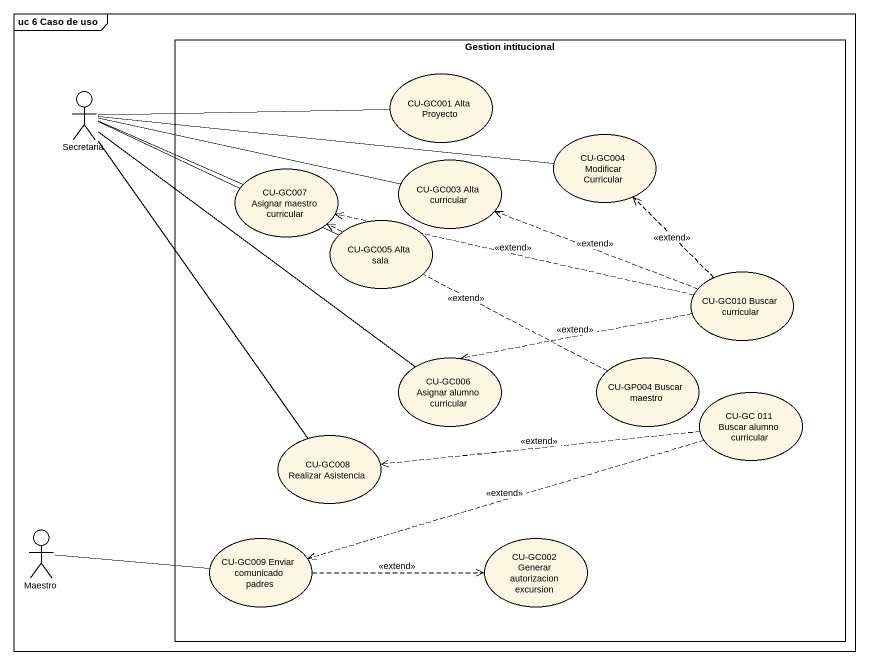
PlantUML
@startuml
mainframe uc 6 Caso de uso
rectangle "Gestion intitucional" as Gestion_intitucional {
  usecase "CU-GC001 Alta Proyecto" as CU_GC001_Alta_Proyecto
  usecase "CU-GC004 Modificar Curricular" as CU_GC004_Modificar
  usecase "CU-GC007 Asignar maestro curricular" as CU_GC007_Asignar_maestro
  usecase "CU-GC003 Alta curricular" as CU_GC003_Alta_curricular
  usecase "CU-GC005 Alta sala" as CU_GC005_Alta_sala
  usecase "CU-GC010 Buscar curricular" as CU_GC010_Buscar_curricular
  usecase "CU-GC006 Asignar alumno curricular" as CU_GC006_Asignar_alumno
  usecase "CU-GP004 Buscar maestro" as CU_GP004_Buscar_maestro
  usecase "CU-GC 011 Buscar alumno curricular" as CU_GC_011_Buscar_alumno
  usecase "CU-GC008 Realizar Asistencia" as CU_GC008_Realizar_Asistencia
  usecase "CU-GC009 Enviar comunicado padres" as CU_GC009_Enviar_comunicado
  usecase "CU-GC002 Generar autorizacion excursion" as CU_GC002_Generar
}
actor Secretaria
actor Maestro
Secretaria -right- CU_GC001_Alta_Proyecto
Secretaria -right- CU_GC004_Modificar
Secretaria -right- CU_GC007_Asignar_maestro
Secretaria -right- CU_GC003_Alta_curricular
Secretaria -right- CU_GC005_Alta_sala
Secretaria -- CU_GC006_Asignar_alumno
Secretaria -- CU_GC008_Realizar_Asistencia
CU_GC010_Buscar_curricular .up.> CU_GC004_Modificar : <<extend>>
CU_GC010_Buscar_curricular .left.> CU_GC007_Asignar_maestro : <<extend>>
CU_GC010_Buscar_curricular .left.> CU_GC003_Alta_curricular : <<extend>>
CU_GC010_Buscar_curricular .left.> CU_GC006_Asignar_alumno : <<extend>>
CU_GP004_Buscar_maestro .left.> CU_GC007_Asignar_maestro : <<extend>>
CU_GC_011_Buscar_alumno .left.> CU_GC008_Realizar_Asistencia : <<extend>>
CU_GC_011_Buscar_alumno .left.> CU_GC009_Enviar_comunicado : <<extend>>
Maestro -right- CU_GC009_Enviar_comunicado
CU_GC009_Enviar_comunicado .right.> CU_GC002_Generar : <<extend>>
@enduml
